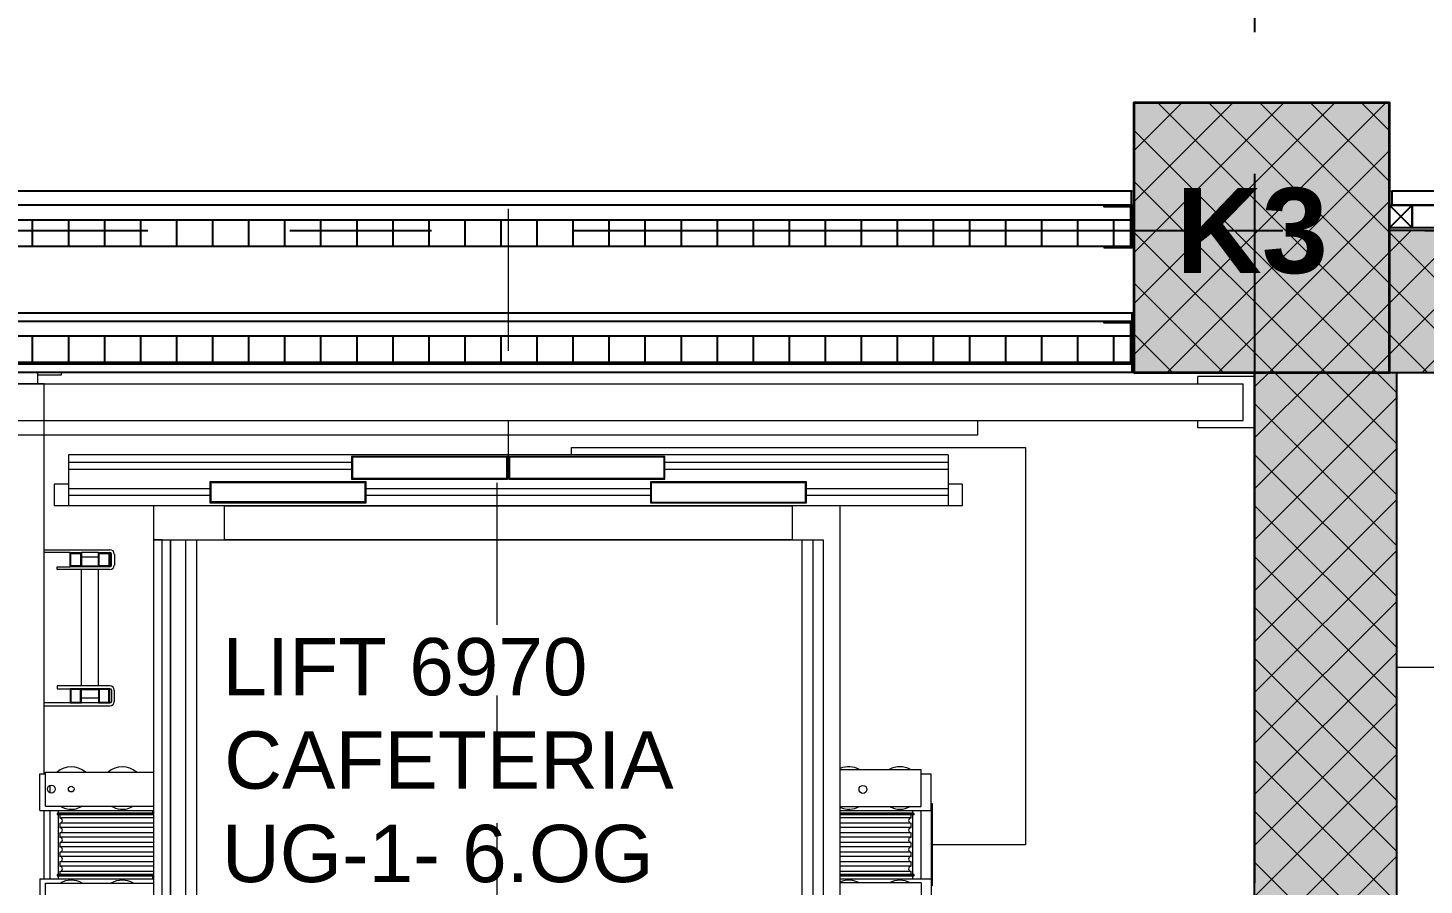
# Model space of a CAD drawing. Header units: millimetres. Extents: x -5 to 111, y -3 to 86.
# Drawn here: x 20.439 to 22.899, y 19.746 to 21.257 of the extents above; entities that cross this region are included whole.
import ezdxf

# ---------------------------------------------------------------- set-up
doc = ezdxf.new("R2010")
doc.units = ezdxf.units.MM
doc.linetypes.add('MITTE', pattern=[2, 1.25, -0.25, 0.25, -0.25])
doc.linetypes.add('STRICHPUNKT2', pattern=[0.5, 0.25, -0.125, 0, -0.125])
doc.layers.add('A1------H-', color=8, linetype='Continuous')
for name, color, linetype, lineweight in [('A1------N-', 9, 'Continuous', 25), ('A1E00---E-', 3, 'MITTE', 25), ('A1E00---T-', 3, 'Continuous', 25), ('A1E2----E-', 4, 'Continuous', 35), ('A1E2----H-', 5, 'Continuous', 18), ('A1E6----E-', 3, 'Continuous', 25), ('A1E6----H-', 5, 'Continuous', 18), ('A1I6----E-', 3, 'Continuous', 25), ('A1M11---E-', 3, 'Continuous', 25), ('A1M11---H-', 5, 'Continuous', 25), ('A1M3----E-', 5, 'Continuous', 18), ('A1Z21---E-', 210, 'Continuous', 18)]:
    doc.layers.add(name, color=color, linetype=linetype, lineweight=lineweight)
doc.styles.add('ARIAL', font='ARIAL.TTF')
doc.styles.add('ARIALFETT', font='ARIALBD.TTF')

# ---------------------------------------------------------------- blocks, each defined once
blk = doc.blocks.new('Gruppe-451')
at = {"layer": 'A1I6----E-', "linetype": 'Continuous', "lineweight": 9}
for p, q in [((-30.3404, -22.6661), (-30.3404, -22.6011)), ((-30.3404, -22.6011), (-30.3304, -22.6011)), ((-30.3304, -22.5981), (-30.1404, -22.5981)), ((-30.3304, -22.6581), (-30.3304, -22.5981)), ((-30.3229, -22.6216), (-30.3229, -22.6346)), ((-30.3404, -22.6661), (-30.1404, -22.6661)), ((-30.3304, -22.6581), (-30.1404, -22.6581)), ((-30.3229, -22.6661), (-30.3229, -22.7861)), ((-30.3094, -22.6706), (-30.3104, -22.6716)), ((-30.3104, -22.6716), (-30.3104, -22.6736)), ((-30.1404, -22.6716), (-30.3104, -22.6716)), ((-30.1404, -22.6736), (-30.3104, -22.6736)), ((-30.1404, -22.6706), (-30.3094, -22.6706)), ((-30.3079, -22.6706), (-30.3079, -22.6661)), ((-30.3079, -22.7786), (-30.3079, -22.6736)), ((-30.3054, -22.6736), (-30.3054, -22.679)), ((-30.3054, -22.679), (-30.3047, -22.6792)), ((-30.1404, -22.679), (-30.3054, -22.679)), ((-30.1424, -22.6661), (-30.1424, -22.6706)), ((-30.3047, -22.688), (-30.3054, -22.6882)), ((-30.3054, -22.6882), (-30.3054, -22.696)), ((-30.1404, -22.6882), (-30.3054, -22.6882)), ((-30.3054, -22.696), (-30.3047, -22.6962)), ((-30.1404, -22.696), (-30.3054, -22.696)), ((-30.3047, -22.705), (-30.3054, -22.7052)), ((-30.3054, -22.7052), (-30.3054, -22.713)), ((-30.1404, -22.7052), (-30.3054, -22.7052)), ((-30.3054, -22.713), (-30.3047, -22.7132)), ((-30.1404, -22.713), (-30.3054, -22.713)), ((-30.3047, -22.722), (-30.3054, -22.7222)), ((-30.3054, -22.7222), (-30.3054, -22.73)), ((-30.1404, -22.7222), (-30.3054, -22.7222)), ((-30.3054, -22.73), (-30.3047, -22.7302)), ((-30.1404, -22.73), (-30.3054, -22.73)), ((-30.3047, -22.739), (-30.3054, -22.7392)), ((-30.3054, -22.7392), (-30.3054, -22.747)), ((-30.1404, -22.7392), (-30.3054, -22.7392)), ((-30.3054, -22.747), (-30.3047, -22.7472)), ((-30.1404, -22.747), (-30.3054, -22.747)), ((-30.3047, -22.756), (-30.3054, -22.7562)), ((-30.3054, -22.7562), (-30.3054, -22.764)), ((-30.1404, -22.7562), (-30.3054, -22.7562)), ((-30.3054, -22.764), (-30.3047, -22.7642)), ((-30.1404, -22.764), (-30.3054, -22.764)), ((-30.3047, -22.773), (-30.3054, -22.7732)), ((-30.3054, -22.7732), (-30.3054, -22.7786)), ((-30.1404, -22.7732), (-30.3054, -22.7732)), ((-30.3404, -22.7861), (-30.3404, -22.8511)), ((-30.3404, -22.7861), (-30.1404, -22.7861)), ((-30.3304, -22.7941), (-30.1404, -22.7941)), ((-30.3304, -22.8541), (-30.3304, -22.7941)), ((-30.3104, -22.7786), (-30.3104, -22.7806)), ((-30.1404, -22.7786), (-30.3104, -22.7786)), ((-30.3104, -22.7806), (-30.3094, -22.7816)), ((-30.1404, -22.7806), (-30.3104, -22.7806)), ((-30.1404, -22.7816), (-30.3094, -22.7816)), ((-30.3079, -22.7861), (-30.3079, -22.7816)), ((-30.1424, -22.7816), (-30.1424, -22.7861)), ((-30.3229, -22.8306), (-30.3229, -22.8176)), ((-30.3404, -22.8511), (-30.3304, -22.8511)), ((-30.3304, -22.8541), (-30.2604, -22.8541))]:
    blk.add_line(p, q, dxfattribs=at)
for centre, radius in [((-30.3204, -22.6281), 0.007), ((-30.2854, -22.6281), 0.005), ((-30.3204, -22.8241), 0.007), ((-30.2854, -22.8241), 0.005)]:
    blk.add_circle(centre, radius, dxfattribs=at)
for centre, radius, start, end in [((-30.2854, -22.6261), 0.0375, 48.3025, 131.6975), ((-30.1954, -22.6261), 0.0375, 48.3025, 131.6975), ((-30.2854, -22.6261), 0.0375, 238.5761, 264.8217), ((-30.3054, -22.6836), 0.0045, 280, 80), ((-30.2854, -22.6261), 0.0375, 264.8217, 301.4239), ((-30.1954, -22.6261), 0.0375, 238.5761, 264.8217), ((-30.1954, -22.6261), 0.0375, 264.8217, 301.4239), ((-30.3054, -22.7006), 0.0045, 280, 80), ((-30.3054, -22.7176), 0.0045, 280, 80), ((-30.3054, -22.7346), 0.0045, 280, 80), ((-30.3054, -22.7516), 0.0045, 280, 80), ((-30.3054, -22.7686), 0.0045, 280, 80), ((-30.2854, -22.8261), 0.0375, 58.5761, 121.4239), ((-30.1954, -22.8261), 0.0375, 58.5761, 121.4239), ((-30.2854, -22.8261), 0.0375, 228.3025, 311.8103)]:
    blk.add_arc(centre, radius, start, end, dxfattribs=at)
blk = doc.blocks.new('Gruppe-452')
at = {"layer": 'A1I6----E-', "linetype": 'Continuous', "lineweight": 9}
for p, q in [((-28.9304, -22.5936), (-28.7879, -22.5936)), ((-28.7879, -22.6586), (-28.7879, -22.5936)), ((-28.7879, -22.6011), (-28.7704, -22.6011)), ((-28.7704, -22.6661), (-28.7704, -22.6011)), ((-28.7704, -22.6537), (-28.7684, -22.6537)), ((-28.7684, -22.6537), (-28.7684, -22.6547)), ((-28.7684, -22.6547), (-28.7684, -22.7976)), ((-28.9304, -22.6586), (-28.7879, -22.6586)), ((-28.9304, -22.6661), (-28.7704, -22.6661)), ((-28.8014, -22.6706), (-28.9304, -22.6706)), ((-28.8004, -22.6716), (-28.9304, -22.6716)), ((-28.8004, -22.6736), (-28.9304, -22.6736)), ((-28.8054, -22.679), (-28.9304, -22.679)), ((-28.8062, -22.6792), (-28.8054, -22.679)), ((-28.8054, -22.679), (-28.8054, -22.6736)), ((-28.8029, -22.6661), (-28.8029, -22.6706)), ((-28.8029, -22.6736), (-28.8029, -22.7786)), ((-28.8004, -22.6716), (-28.8014, -22.6706)), ((-28.8004, -22.6736), (-28.8004, -22.6716)), ((-28.7879, -22.7861), (-28.7879, -22.6661)), ((-28.7704, -22.6661), (-28.7704, -22.7861)), ((-28.8054, -22.6882), (-28.9304, -22.6882)), ((-28.8054, -22.696), (-28.9304, -22.696)), ((-28.8054, -22.6882), (-28.8062, -22.688)), ((-28.8062, -22.6962), (-28.8054, -22.696)), ((-28.8054, -22.696), (-28.8054, -22.6882)), ((-28.8054, -22.7052), (-28.9304, -22.7052)), ((-28.8054, -22.713), (-28.9304, -22.713)), ((-28.8054, -22.7222), (-28.9304, -22.7222)), ((-28.8054, -22.7052), (-28.8062, -22.705)), ((-28.8062, -22.7132), (-28.8054, -22.713)), ((-28.8054, -22.7222), (-28.8062, -22.722)), ((-28.8054, -22.713), (-28.8054, -22.7052)), ((-28.8054, -22.73), (-28.8054, -22.7222)), ((-28.8054, -22.73), (-28.9304, -22.73)), ((-28.8054, -22.7392), (-28.9304, -22.7392)), ((-28.8054, -22.747), (-28.9304, -22.747)), ((-28.8062, -22.7302), (-28.8054, -22.73)), ((-28.8054, -22.7392), (-28.8062, -22.739)), ((-28.8062, -22.7472), (-28.8054, -22.747)), ((-28.8054, -22.747), (-28.8054, -22.7392)), ((-28.8054, -22.7562), (-28.9304, -22.7562)), ((-28.8054, -22.764), (-28.9304, -22.764)), ((-28.8054, -22.7732), (-28.9304, -22.7732)), ((-28.8054, -22.7562), (-28.8062, -22.756)), ((-28.8062, -22.7642), (-28.8054, -22.764)), ((-28.8054, -22.7732), (-28.8062, -22.773)), ((-28.8054, -22.764), (-28.8054, -22.7562)), ((-28.8054, -22.7786), (-28.8054, -22.7732)), ((-28.8004, -22.7786), (-28.9304, -22.7786)), ((-28.8004, -22.7806), (-28.9304, -22.7806)), ((-28.8014, -22.7816), (-28.9304, -22.7816)), ((-28.9304, -22.7861), (-28.7704, -22.7861)), ((-28.7879, -22.7936), (-28.9304, -22.7936)), ((-28.8029, -22.7816), (-28.8029, -22.7861)), ((-28.8014, -22.7816), (-28.8004, -22.7806)), ((-28.8004, -22.7806), (-28.8004, -22.7786)), ((-28.7879, -22.7936), (-28.7879, -22.8586)), ((-28.7704, -22.7861), (-28.7704, -22.8511)), ((-28.7684, -22.7986), (-28.7704, -22.7986)), ((-28.7684, -22.7976), (-28.7684, -22.7986)), ((-28.7879, -22.8511), (-28.7704, -22.8511)), ((-28.7879, -22.8586), (-28.8104, -22.8586))]:
    blk.add_line(p, q, dxfattribs=at)
for centre in [(-28.8904, -22.6286), (-28.8904, -22.8236)]:
    blk.add_circle(centre, 0.007, dxfattribs=at)
for centre, radius, start, end in [((-28.9154, -22.6261), 0.0375, 60.0736, 113.5782), ((-28.8254, -22.6261), 0.0375, 60.0736, 119.9264), ((-28.9154, -22.6261), 0.0375, 246.4218, 299.9264), ((-28.8254, -22.6261), 0.0375, 240.0736, 299.9264), ((-28.8054, -22.6836), 0.0045, 100, 260), ((-28.8054, -22.7006), 0.0045, 100, 260), ((-28.8054, -22.7176), 0.0045, 100, 260), ((-28.8054, -22.7346), 0.0045, 100, 260), ((-28.8054, -22.7516), 0.0045, 100, 260), ((-28.8054, -22.7686), 0.0045, 100, 260), ((-28.9154, -22.8261), 0.0375, 60.0736, 113.5782), ((-28.8254, -22.8261), 0.0375, 60.0736, 119.9264)]:
    blk.add_arc(centre, radius, start, end, dxfattribs=at)
blk = doc.blocks.new('Gruppe-457')
at = {"layer": 'A1I6----E-', "linetype": 'Continuous', "lineweight": 9}
for p, q in [((-30.4629, -21.8986), (-30.4629, -21.8936)), ((-30.4604, -21.8986), (-30.4629, -21.8986)), ((-30.4604, -21.8986), (-30.4234, -21.8986)), ((-30.4329, -24.3386), (-30.4329, -21.9136)), ((-30.3329, -21.9136), (-30.4329, -21.9136)), ((-30.4209, -21.8986), (-30.4234, -21.8986)), ((-30.4209, -21.8936), (-30.4209, -21.9047)), ((-30.4209, -21.9136), (-30.4209, -21.9047)), ((-30.3449, -21.8936), (-30.3449, -21.9047)), ((-30.3424, -21.8986), (-30.3449, -21.8986)), ((-30.3449, -21.9047), (-30.3449, -21.9136)), ((-30.3054, -21.8986), (-30.3424, -21.8986)), ((-30.3329, -22.6011), (-30.3329, -21.9136)), ((-30.3029, -21.8986), (-30.3054, -21.8986)), ((-30.3029, -21.8936), (-30.3029, -21.8986)), ((-30.3329, -22.7861), (-30.3329, -22.6661)), ((-30.3329, -24.3386), (-30.3329, -22.8511)), ((-30.3329, -24.3386), (-30.4329, -24.3386)), ((-30.4209, -24.3475), (-30.4209, -24.3386)), ((-30.4209, -24.3586), (-30.4209, -24.3475)), ((-30.3449, -24.3386), (-30.3449, -24.3475)), ((-30.3449, -24.3586), (-30.3449, -24.3475)), ((-30.4629, -24.3586), (-30.4629, -24.3536)), ((-30.4629, -24.3536), (-30.4604, -24.3536)), ((-30.4604, -24.3536), (-30.4234, -24.3536)), ((-30.4234, -24.3536), (-30.4209, -24.3536)), ((-30.3449, -24.3536), (-30.3424, -24.3536)), ((-30.3054, -24.3536), (-30.3424, -24.3536)), ((-30.3054, -24.3536), (-30.3029, -24.3536)), ((-30.3029, -24.3536), (-30.3029, -24.3586))]:
    blk.add_line(p, q, dxfattribs=at)
blk = doc.blocks.new('Gruppe-458')
at = {"layer": 'A1I6----E-', "linetype": 'Continuous', "lineweight": 9}
for p, q in [((-30.3329, -22.2061), (-30.2171, -22.2061)), ((-30.2874, -22.2111), (-30.3329, -22.2111)), ((-30.2874, -22.2361), (-30.2874, -22.2111)), ((-30.2874, -22.2111), (-30.2674, -22.2111)), ((-30.2674, -22.2111), (-30.2674, -22.2346)), ((-30.2374, -22.2111), (-30.2674, -22.2111)), ((-30.2374, -22.2346), (-30.2374, -22.2111)), ((-30.2374, -22.2111), (-30.2174, -22.2111)), ((-30.2174, -22.2111), (-30.2174, -22.2361)), ((-30.2171, -22.2111), (-30.2174, -22.2111)), ((-30.3104, -22.2411), (-30.3104, -22.2361)), ((-30.3104, -22.2361), (-30.2874, -22.2361)), ((-30.2174, -22.2361), (-30.2874, -22.2361)), ((-30.2859, -22.2126), (-30.2689, -22.2126)), ((-30.2859, -22.2346), (-30.2859, -22.2126)), ((-30.2689, -22.2346), (-30.2859, -22.2346)), ((-30.2689, -22.2126), (-30.2689, -22.2346)), ((-30.2624, -22.2191), (-30.2674, -22.2191)), ((-30.2674, -22.2346), (-30.2374, -22.2346)), ((-30.2424, -22.2191), (-30.2624, -22.2191)), ((-30.2374, -22.2191), (-30.2424, -22.2191)), ((-30.2359, -22.2126), (-30.2189, -22.2126)), ((-30.2359, -22.2346), (-30.2359, -22.2126)), ((-30.2189, -22.2346), (-30.2359, -22.2346)), ((-30.2189, -22.2126), (-30.2189, -22.2346)), ((-30.2174, -22.2361), (-30.2171, -22.2361)), ((-30.2144, -22.2334), (-30.2144, -22.2138)), ((-30.2094, -22.2138), (-30.2094, -22.2334)), ((-30.2171, -22.2411), (-30.3104, -22.2411)), ((-30.2674, -22.4461), (-30.2674, -22.2411)), ((-30.2374, -22.4461), (-30.2374, -22.2411)), ((-30.3104, -22.4461), (-30.3104, -22.4511)), ((-30.2171, -22.4461), (-30.3104, -22.4461)), ((-30.3104, -22.4511), (-30.2874, -22.4511)), ((-30.2874, -22.4511), (-30.2874, -22.4761)), ((-30.2174, -22.4511), (-30.2874, -22.4511)), ((-30.2689, -22.4526), (-30.2859, -22.4526)), ((-30.2859, -22.4526), (-30.2859, -22.4746)), ((-30.2689, -22.4746), (-30.2689, -22.4526)), ((-30.2674, -22.4526), (-30.2374, -22.4526)), ((-30.2674, -22.4761), (-30.2674, -22.4526)), ((-30.2374, -22.4526), (-30.2374, -22.4761)), ((-30.2189, -22.4526), (-30.2359, -22.4526)), ((-30.2359, -22.4526), (-30.2359, -22.4746)), ((-30.2189, -22.4746), (-30.2189, -22.4526)), ((-30.2174, -22.4761), (-30.2174, -22.4511)), ((-30.2174, -22.4511), (-30.2171, -22.4511)), ((-30.2144, -22.4538), (-30.2144, -22.4734)), ((-30.2094, -22.4734), (-30.2094, -22.4538)), ((-30.2874, -22.4761), (-30.3329, -22.4761)), ((-30.3329, -22.4811), (-30.2171, -22.4811)), ((-30.2874, -22.4761), (-30.2674, -22.4761)), ((-30.2859, -22.4746), (-30.2689, -22.4746)), ((-30.2624, -22.4681), (-30.2674, -22.4681)), ((-30.2374, -22.4761), (-30.2674, -22.4761)), ((-30.2424, -22.4681), (-30.2624, -22.4681)), ((-30.2374, -22.4681), (-30.2424, -22.4681)), ((-30.2374, -22.4761), (-30.2174, -22.4761)), ((-30.2359, -22.4746), (-30.2189, -22.4746)), ((-30.2171, -22.4761), (-30.2174, -22.4761))]:
    blk.add_line(p, q, dxfattribs=at)
for centre, radius, start, end in [((-30.2171, -22.2138), 0.00766, 360, 90), ((-30.2171, -22.2138), 0.00266, 360, 90), ((-30.2171, -22.2334), 0.00766, 270, 0), ((-30.2171, -22.2334), 0.00266, 270, 0), ((-30.2171, -22.4538), 0.00766, 0, 90), ((-30.2171, -22.4538), 0.00266, 0, 90), ((-30.2171, -22.4734), 0.00266, 270, 0), ((-30.2171, -22.4734), 0.00766, 270, 0)]:
    blk.add_arc(centre, radius, start, end, dxfattribs=at)
blk = doc.blocks.new('Gruppe-462')
at = {"layer": 'A1I6----E-', "linetype": 'Continuous', "lineweight": 9}
for p, q in [((-28.7404, -22.0386), (-30.2904, -22.0386)), ((-30.2904, -22.0386), (-30.2904, -22.0526)), ((-28.7404, -22.0386), (-28.7404, -22.0526)), ((-29.7914, -22.0526), (-30.2904, -22.0526)), ((-30.2904, -22.0526), (-30.2904, -22.0646)), ((-30.2904, -22.0646), (-30.2904, -22.0986)), ((-29.7914, -22.0646), (-30.2904, -22.0646)), ((-28.7404, -22.0526), (-29.2394, -22.0526)), ((-28.7404, -22.0646), (-29.2394, -22.0646)), ((-28.7404, -22.0526), (-28.7404, -22.0646)), ((-28.7404, -22.0646), (-28.7404, -22.0986)), ((-30.2904, -22.0906), (-30.3154, -22.0906)), ((-30.3154, -22.0906), (-30.3154, -22.1286)), ((-30.0409, -22.0986), (-30.2904, -22.0986)), ((-30.2904, -22.0986), (-30.2904, -22.1106)), ((-30.0409, -22.1106), (-30.2904, -22.1106)), ((-30.2904, -22.1106), (-30.2904, -22.1219)), ((-29.2649, -22.0986), (-29.7659, -22.0986)), ((-29.2649, -22.1106), (-29.7659, -22.1106)), ((-28.7404, -22.0986), (-28.9899, -22.0986)), ((-28.7404, -22.1106), (-28.9899, -22.1106)), ((-28.7154, -22.0906), (-28.7404, -22.0906)), ((-28.7404, -22.0986), (-28.7404, -22.1106)), ((-28.7404, -22.1106), (-28.7404, -22.1219)), ((-28.7154, -22.0906), (-28.7154, -22.1286)), ((-30.2904, -22.1286), (-30.3154, -22.1286)), ((-30.2904, -22.1219), (-30.2904, -22.1236)), ((-30.2904, -22.1236), (-30.2904, -22.1286)), ((-28.7404, -22.1286), (-30.2904, -22.1286)), ((-29.7674, -22.1219), (-30.0394, -22.1219)), ((-28.7404, -22.1219), (-28.7404, -22.1236)), ((-28.7404, -22.1236), (-28.7404, -22.1286)), ((-28.7154, -22.1286), (-28.7404, -22.1286))]:
    blk.add_line(p, q, dxfattribs=at)
at = {"layer": 'A1I6----E-', "linetype": 'Continuous', "lineweight": 9, "flags": 128}
for points in [[(-29.5164, -22.0416), (-29.7914, -22.0416), (-29.7914, -22.0816), (-29.5164, -22.0816)], [(-29.5179, -22.0801), (-29.5179, -22.0431), (-29.7899, -22.0431), (-29.7899, -22.0801)], [(-29.2394, -22.0416), (-29.5144, -22.0416), (-29.5144, -22.0816), (-29.2394, -22.0816)], [(-29.2409, -22.0801), (-29.2409, -22.0431), (-29.5129, -22.0431), (-29.5129, -22.0801)], [(-30.0409, -22.0866), (-30.0409, -22.1236), (-29.7659, -22.1236), (-29.7659, -22.0866)], [(-30.0394, -22.1221), (-29.7674, -22.1221), (-29.7674, -22.0881), (-30.0394, -22.0881)], [(-29.2649, -22.0866), (-29.2649, -22.1236), (-28.9899, -22.1236), (-28.9899, -22.0866)], [(-29.2634, -22.1221), (-28.9914, -22.1221), (-28.9914, -22.0881), (-29.2634, -22.0881)]]:
    blk.add_lwpolyline(points, close=True, dxfattribs=at)
blk = doc.blocks.new('Gruppe-463')
at = {"layer": 'A1I6----E-', "linetype": 'Continuous', "lineweight": 9}
for p, q in [((-32.1504, -21.9136), (-28.2204, -21.9136)), ((-28.3004, -21.9136), (-28.3004, -21.9011)), ((-28.2004, -21.9011), (-28.3004, -21.9011)), ((-28.2204, -21.9786), (-28.2204, -21.9136)), ((-32.1504, -21.9786), (-28.2204, -21.9786)), ((-28.6879, -22.0036), (-28.6879, -21.9786)), ((-28.3004, -21.9911), (-28.3004, -21.9786)), ((-32.0779, -22.0036), (-28.6879, -22.0036)), ((-28.2004, -21.9911), (-28.3004, -21.9911))]:
    blk.add_line(p, q, dxfattribs=at)
blk = doc.blocks.new('Gruppe-464')
at = {"layer": 'A1I6----E-', "linetype": 'Continuous', "lineweight": 9}
for p, q in [((-30.0154, -22.1286), (-29.0154, -22.1286)), ((-30.1104, -24.0636), (-30.1104, -22.1886)), ((-30.1104, -22.1886), (-30.1104, -24.0636)), ((-30.0839, -22.1886), (-30.0839, -24.0636)), ((-30.0639, -24.0636), (-30.0639, -22.1886)), ((-29.0154, -22.1886), (-30.0154, -22.1886)), ((-30.0154, -22.1886), (-29.0154, -22.1886)), ((-28.9979, -22.1886), (-28.9979, -24.0636)), ((-28.9779, -24.0636), (-28.9779, -22.1886)), ((-29.0154, -24.0636), (-30.0154, -24.0636)), ((-30.0154, -24.0636), (-29.0154, -24.0636)), ((-29.0154, -24.1236), (-30.0154, -24.1236))]:
    blk.add_line(p, q, dxfattribs=at)
for points in [[(-30.1404, -22.1886), (-30.0154, -22.1886), (-30.0154, -22.1286), (-30.1404, -22.1286)], [(-28.9604, -24.0636), (-29.0154, -24.0636), (-29.0154, -24.1236), (-28.9304, -24.1236), (-28.9304, -22.1286), (-29.0154, -22.1286), (-29.0154, -22.1886), (-28.9604, -22.1886)], [(-30.1404, -24.0636), (-30.1254, -24.0636), (-30.1254, -22.1886), (-30.1404, -22.1886)], [(-30.0154, -24.0636), (-30.1404, -24.0636), (-30.1404, -24.1236), (-30.0154, -24.1236)]]:
    blk.add_lwpolyline(points, close=True, dxfattribs=at)
blk = doc.blocks.new('Gruppe-466')
at = {"layer": 'A1I6----E-', "linetype": 'STRICHPUNKT2', "lineweight": 9}
for p, q in [((-29.5154, -21.6053), (-29.5154, -22.1516)), ((-29.5354, -22.0883), (-29.5354, -24.1753))]:
    blk.add_line(p, q, dxfattribs=at)
at = {"layer": 'A1I6----E-', "linetype": 'Continuous', "lineweight": 9}
blk.add_lwpolyline([(-29.4039, -22.0386), (-29.4039, -22.0261), (-28.6039, -22.0261), (-28.6039, -22.7261), (-28.7684, -22.7261)], dxfattribs=at)
at = {"layer": 'A1I6----E-'}
for name in ['Gruppe-463', 'Gruppe-457', 'Gruppe-462', 'Gruppe-464', 'Gruppe-458', 'Gruppe-451', 'Gruppe-452']:
    blk.add_blockref(name, (0, 0), dxfattribs=at)
blk = doc.blocks.new('2011.DM.04.019F', base_point=(22.85, 20.65))
at = {"layer": 'A1Z21---E-'}
blk.add_lwpolyline([(22.85, 20.65), (22.85, 18.33), (23.9392, 18.33), (23.9392, 20.65)], close=True, dxfattribs=at)
at = {"layer": 'A1Z21---E-', "style": 'ARIAL', "flags": 1}
blk.add_attdef('C_NUMBER', (22.85, 20.65), '', height=10, dxfattribs=at)
blk = doc.blocks.new('2011.DM.04.020V', base_point=(22.6, 18.185))
at = {"layer": 'A1Z21---E-'}
blk.add_lwpolyline([(22.6, 18.185), (18.63, 18.185), (18.63, 20.65), (22.3875, 20.65), (22.6, 20.65)], close=True, dxfattribs=at)
at = {"layer": 'A1Z21---E-', "style": 'ARIAL', "flags": 1}
blk.add_attdef('C_NUMBER', (22.6, 18.185), '', height=10, dxfattribs=at)
blk = doc.blocks.new('2011.DM.04.049V', base_point=(35.55, 47.1039))
at = {"layer": 'A1Z21---E-'}
blk.add_lwpolyline([(15.0674, 20.4745), (18.38, 20.4745), (18.38, 21.125), (18.63, 21.125), (18.63, 20.97), (22.3875, 20.97), (22.3875, 21.125), (22.8375, 21.125), (22.8375, 20.97), (29.8575, 20.97), (29.8625, 20.97), (29.8625, 21.125), (30.3125, 21.125), (30.3125, 20.97), (30.65, 20.97), (30.65, 20.9625), (30.65, 20.6995), (37.375, 20.7)], dxfattribs=at)
at = {"layer": 'A1Z21---E-', "style": 'ARIAL', "flags": 1}
blk.add_attdef('C_NUMBER', (35.55, 47.1039), '', height=10, dxfattribs=at)

msp = doc.modelspace()

# ---------------------------------------------------------------- hatches: boundary and pattern name
at = {"layer": 'A1------H-'}
for points in [[(22.3875, 20.65), (22.8375, 20.65), (22.8375, 21.125), (22.3875, 21.125)], [(22.3875, 20.65), (22.8375, 20.65), (22.8375, 21.125), (22.3875, 21.125)], [(24.12, 20.65), (24.12, 20.9), (22.8375, 20.9), (22.8375, 20.65)], [(22.85, 19.115), (22.85, 18.73), (22.6, 18.73), (22.6, 20.65), (22.85, 20.65)]]:
    msp.add_hatch(color=256, dxfattribs=at).paths.add_polyline_path(points)
at = {"layer": 'A1E2----H-'}
h = msp.add_hatch(dxfattribs=at)
h.set_pattern_fill('ANSI37', color=256, scale=0.02, style=0)
h.paths.add_polyline_path([(22.3875, 20.65), (22.8375, 20.65), (22.8375, 21.125), (22.3875, 21.125)])
h = msp.add_hatch(dxfattribs=at)
h.set_pattern_fill('ANSI37', color=256, scale=0.02, style=0)
h.paths.add_polyline_path([(22.3875, 20.65), (22.8375, 20.65), (22.8375, 21.125), (22.3875, 21.125)])
at = {"layer": 'A1E6----H-'}
h = msp.add_hatch(dxfattribs=at)
h.set_pattern_fill('ANSI37', color=256, scale=0.02, style=0)
h.paths.add_polyline_path([(24.12, 20.65), (24.12, 20.9), (22.8375, 20.9), (22.8375, 20.65)])
h = msp.add_hatch(dxfattribs=at)
h.set_pattern_fill('ANSI37', color=256, scale=0.02, style=0)
h.paths.add_polyline_path([(22.85, 19.115), (22.85, 18.73), (22.6, 18.73), (22.6, 20.65), (22.85, 20.65)])
at = {"layer": 'A1M11---H-'}
h = msp.add_hatch(dxfattribs=at)
h.set_pattern_fill('ANSI31', color=256, scale=0.02, angle=45, style=0)
h.paths.add_polyline_path([(22.8775, 20.905), (22.8775, 20.945), (24.08, 20.945), (24.08, 20.905)])
h = msp.add_hatch(dxfattribs=at)
h.set_pattern_fill('ANSI31', color=256, scale=0.02, angle=45, style=0)
h.paths.add_polyline_path([(18.636, 20.8722), (18.636, 20.9192), (22.3815, 20.9192), (22.3815, 20.8722)])
h = msp.add_hatch(dxfattribs=at)
h.set_pattern_fill('ANSI31', color=256, scale=0.02, angle=45, style=0)
h.paths.add_polyline_path([(18.636, 20.6673), (18.636, 20.7143), (22.3815, 20.7143), (22.3815, 20.6673)])

# ---------------------------------------------------------------- linework, layer by layer
at = {"layer": 'A1E00---E-'}
for p, q in [((22.6, 79), (22.6, 14.9776)), ((1.4, 20.9), (89.8, 20.9))]:
    msp.add_line(p, q, dxfattribs=at)
at = {"layer": 'A1E2----E-', "flags": 128}
msp.add_lwpolyline([(22.3875, 20.65), (22.8375, 20.65), (22.8375, 21.125), (22.3875, 21.125), (22.3875, 20.65)], dxfattribs=at)
msp.add_lwpolyline([(22.3875, 20.65), (22.8375, 20.65), (22.8375, 21.125), (22.3875, 21.125), (22.3875, 20.65)], dxfattribs=at)
at = {"layer": 'A1E6----E-', "flags": 128}
for points in [[(24.12, 20.9), (22.8375, 20.9), (22.8375, 20.65), (24.12, 20.65)], [(22.85, 19.115), (22.85, 18.73), (22.6, 18.73), (22.6, 20.65), (22.85, 20.65)]]:
    msp.add_lwpolyline(points, close=True, dxfattribs=at)
at = {"layer": 'A1M11---E-'}
for points in [[(18.635, 20.97), (22.3825, 20.97), (22.3825, 20.945), (18.635, 20.945)], [(22.8425, 20.97), (24.14, 20.97), (24.14, 20.945), (22.8425, 20.945)], [(22.3345, 20.87), (22.3845, 20.87), (22.3845, 20.945), (22.3345, 20.945), (22.3345, 20.9427), (22.3815, 20.9427), (22.3815, 20.8722), (22.3345, 20.8722)], [(22.3845, 20.945), (22.3875, 20.945), (22.3875, 20.87), (22.3845, 20.87)], [(22.8375, 20.945), (22.8775, 20.945), (22.8775, 20.905), (22.8375, 20.905)], [(22.8775, 20.945), (24.08, 20.945), (24.08, 20.905), (22.8775, 20.905)], [(18.636, 20.9192), (22.3815, 20.9192), (22.3815, 20.8722), (18.636, 20.8722)], [(18.633, 20.755), (22.3845, 20.755), (22.3845, 20.74), (18.633, 20.74)], [(22.3345, 20.665), (22.3845, 20.665), (22.3845, 20.74), (22.3345, 20.74), (22.3345, 20.7378), (22.3815, 20.7378), (22.3815, 20.6673), (22.3345, 20.6673)], [(22.3845, 20.755), (22.3875, 20.755), (22.3875, 20.65), (22.3845, 20.65)], [(18.636, 20.7143), (22.3815, 20.7143), (22.3815, 20.6673), (18.636, 20.6673)], [(18.633, 20.665), (22.3845, 20.665), (22.3845, 20.65), (18.633, 20.65)]]:
    msp.add_lwpolyline(points, close=True, dxfattribs=at)
for points in [[(22.8775, 20.905), (22.8375, 20.945)], [(22.8775, 20.945), (22.8375, 20.905)]]:
    msp.add_lwpolyline(points, dxfattribs=at)
at = {"layer": 'A1M3----E-'}
msp.add_line((23.9392, 20.13), (22.85, 20.13), dxfattribs=at)

# ---------------------------------------------------------------- block references
at = {"layer": 'A1I6----E-'}
msp.add_blockref('Gruppe-466', (50.8004, 42.5436), dxfattribs=at)
at = {"layer": 'A1Z21---E-'}
for name, p in [('2011.DM.04.049V', (35.55, 47.1039)), ('2011.DM.04.020V', (22.6, 18.185)), ('2011.DM.04.019F', (22.85, 20.65))]:
    msp.add_blockref(name, p, dxfattribs=at)

# ---------------------------------------------------------------- texts
at = {"layer": 'A1------N-', "style": 'ARIAL'}
for s, p in [('LIFT 6970', (20.7813, 20.0808)), ('CAFETERIA', (20.7846, 19.9162)), ('UG-1- 6.OG', (20.7805, 19.7515))]:
    msp.add_text(s, height=0.10102, rotation=360, dxfattribs=at).set_placement(p)
at = {"layer": 'A1E00---T-', "style": 'ARIALFETT'}
msp.add_text('K3', height=0.15, dxfattribs=at).set_placement((22.4613, 20.8252))

doc.saveas('drawing.dxf')
